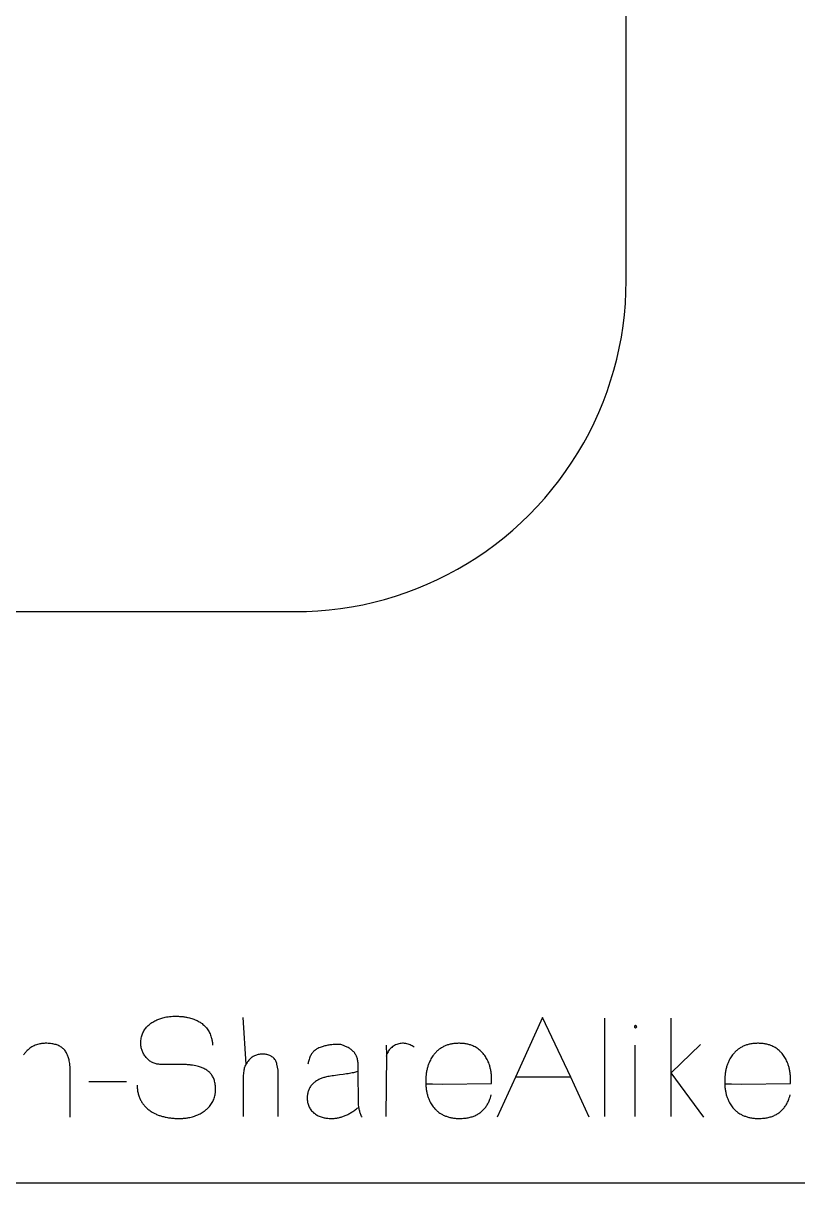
# Model space of a CAD drawing. Extents: x -180 to 180, y -173 to 173.
# Drawn here: x 111.65 to 135.07, y -173 to -137.94 of the extents above; entities that cross this region are included whole.
import ezdxf

# ---------------------------------------------------------------- set-up
doc = ezdxf.new("R2010")
doc.units = 0
doc.header["$MEASUREMENT"] = 0
doc.layers.get('0').update_dxf_attribs({"linetype": 'CONTINUOUS'})

msp = doc.modelspace()

# ---------------------------------------------------------------- linework, layer by layer
for p, q in [((129.877, -145.729), (129.877, -123.729)), ((129.871, -146.071), (129.877, -145.729)), ((129.854, -146.412), (129.871, -146.071)), ((129.825, -146.752), (129.854, -146.412)), ((129.784, -147.091), (129.825, -146.752)), ((129.732, -147.428), (129.784, -147.091)), ((129.668, -147.764), (129.732, -147.428)), ((129.593, -148.097), (129.668, -147.764)), ((129.506, -148.427), (129.593, -148.097)), ((129.408, -148.755), (129.506, -148.427)), ((129.3, -149.078), (129.408, -148.755)), ((129.18, -149.398), (129.3, -149.078)), ((128.908, -150.024), (129.049, -149.713)), ((129.049, -149.713), (129.18, -149.398)), ((128.756, -150.33), (128.908, -150.024)), ((128.594, -150.63), (128.756, -150.33)), ((128.421, -150.925), (128.594, -150.63)), ((128.239, -151.214), (128.421, -150.925)), ((128.047, -151.496), (128.239, -151.214)), ((127.634, -152.04), (127.845, -151.772)), ((127.845, -151.772), (128.047, -151.496)), ((127.414, -152.301), (127.634, -152.04)), ((127.185, -152.555), (127.414, -152.301)), ((126.703, -153.038), (126.948, -152.8)), ((126.948, -152.8), (127.185, -152.555)), ((126.449, -153.266), (126.703, -153.038)), ((125.919, -153.697), (126.188, -153.486)), ((126.188, -153.486), (126.449, -153.266)), ((125.362, -154.091), (125.644, -153.899)), ((125.644, -153.899), (125.919, -153.697)), ((124.778, -154.446), (125.073, -154.274)), ((125.073, -154.274), (125.362, -154.091)), ((124.172, -154.76), (124.478, -154.608)), ((124.478, -154.608), (124.778, -154.446)), ((123.546, -155.032), (123.861, -154.901)), ((123.861, -154.901), (124.172, -154.76)), ((122.575, -155.359), (122.902, -155.261)), ((122.902, -155.261), (123.226, -155.152)), ((123.226, -155.152), (123.546, -155.032)), ((120.559, -155.706), (120.9, -155.677)), ((120.9, -155.677), (121.239, -155.636)), ((121.239, -155.636), (121.576, -155.584)), ((121.576, -155.584), (121.912, -155.52)), ((121.912, -155.52), (122.245, -155.445)), ((122.245, -155.445), (122.575, -155.359)), ((-15.912, -155.729), (119.877, -155.729)), ((119.877, -155.729), (120.218, -155.724)), ((120.218, -155.724), (120.559, -155.706)), ((115.357, -168.321), (115.379, -168.295)), ((115.379, -168.295), (115.402, -168.27)), ((115.402, -168.27), (115.427, -168.245)), ((115.427, -168.245), (115.453, -168.221)), ((115.453, -168.221), (115.481, -168.199)), ((115.481, -168.199), (115.51, -168.176)), ((115.51, -168.176), (115.541, -168.155)), ((115.541, -168.155), (115.569, -168.138)), ((115.569, -168.138), (115.597, -168.121)), ((115.597, -168.121), (115.625, -168.105)), ((115.625, -168.105), (115.655, -168.09)), ((115.655, -168.09), (115.685, -168.076)), ((115.685, -168.076), (115.715, -168.063)), ((115.715, -168.063), (115.746, -168.05)), ((115.746, -168.05), (115.778, -168.038)), ((115.778, -168.038), (115.81, -168.028)), ((115.81, -168.028), (115.843, -168.018)), ((115.843, -168.018), (115.876, -168.009)), ((115.876, -168.009), (115.91, -168)), ((115.91, -168), (115.945, -167.993)), ((115.945, -167.993), (115.98, -167.986)), ((115.98, -167.986), (116.028, -167.979)), ((116.028, -167.979), (116.076, -167.973)), ((116.076, -167.973), (116.126, -167.968)), ((116.126, -167.968), (116.177, -167.965)), ((116.177, -167.965), (116.203, -167.964)), ((116.203, -167.964), (116.229, -167.964)), ((116.229, -167.964), (116.255, -167.964)), ((116.255, -167.964), (116.285, -167.964)), ((116.285, -167.964), (116.314, -167.964)), ((116.314, -167.964), (116.343, -167.965)), ((116.343, -167.965), (116.372, -167.967)), ((116.372, -167.967), (116.4, -167.969)), ((116.4, -167.969), (116.428, -167.971)), ((116.428, -167.971), (116.455, -167.973)), ((116.455, -167.973), (116.482, -167.976)), ((116.482, -167.976), (116.509, -167.98)), ((116.509, -167.98), (116.536, -167.983)), ((116.536, -167.983), (116.562, -167.988)), ((116.562, -167.988), (116.587, -167.992)), ((116.587, -167.992), (116.613, -167.997)), ((116.613, -167.997), (116.638, -168.002)), ((116.638, -168.002), (116.674, -168.011)), ((116.674, -168.011), (116.71, -168.021)), ((116.71, -168.021), (116.745, -168.031)), ((116.745, -168.031), (116.78, -168.043)), ((116.78, -168.043), (116.813, -168.055)), ((116.813, -168.055), (116.846, -168.068)), ((116.846, -168.068), (116.877, -168.082)), ((116.877, -168.082), (116.908, -168.097)), ((116.908, -168.097), (116.938, -168.113)), ((116.938, -168.113), (116.968, -168.13)), ((116.968, -168.13), (116.996, -168.147)), ((116.996, -168.147), (117.024, -168.166)), ((117.024, -168.166), (117.055, -168.188)), ((117.055, -168.188), (117.084, -168.211)), ((117.084, -168.211), (117.112, -168.235)), ((117.112, -168.235), (117.138, -168.26)), ((117.138, -168.26), (117.163, -168.286)), ((117.163, -168.286), (117.187, -168.313)), ((118.39, -169.414), (118.301, -168)), ((127.348, -168), (126.534, -169.81)), ((128.204, -169.81), (127.348, -168)), ((129.219, -168.018), (129.221, -171)), ((130.155, -168.246), (130.131, -168.265)), ((130.131, -168.265), (130.131, -168.295)), ((130.131, -168.295), (130.155, -168.314)), ((130.184, -168.253), (130.155, -168.246)), ((130.198, -168.28), (130.184, -168.253)), ((130.184, -168.307), (130.198, -168.28)), ((131.237, -169.678), (131.241, -168.018)), ((115.214, -168.657), (115.219, -168.623)), ((115.219, -168.623), (115.226, -168.589)), ((115.226, -168.589), (115.235, -168.556)), ((115.235, -168.556), (115.245, -168.524)), ((115.245, -168.524), (115.257, -168.493)), ((115.257, -168.493), (115.27, -168.462)), ((115.27, -168.462), (115.284, -168.432)), ((115.284, -168.432), (115.3, -168.403)), ((115.3, -168.403), (115.318, -168.375)), ((115.318, -168.375), (115.337, -168.347)), ((115.337, -168.347), (115.357, -168.321)), ((117.187, -168.313), (117.209, -168.341)), ((117.209, -168.341), (117.23, -168.371)), ((117.23, -168.371), (117.249, -168.401)), ((117.249, -168.401), (117.268, -168.432)), ((117.268, -168.432), (117.284, -168.464)), ((117.284, -168.464), (117.3, -168.497)), ((117.3, -168.497), (117.314, -168.532)), ((117.314, -168.532), (117.326, -168.567)), ((117.326, -168.567), (117.337, -168.603)), ((117.337, -168.603), (117.344, -168.628)), ((117.344, -168.628), (117.35, -168.653)), ((117.35, -168.653), (117.356, -168.679)), ((130.155, -168.314), (130.184, -168.307)), ((111.771, -169.002), (111.744, -169.029)), ((111.798, -168.976), (111.771, -169.002)), ((111.826, -168.952), (111.798, -168.976)), ((111.855, -168.93), (111.826, -168.952)), ((111.885, -168.909), (111.855, -168.93)), ((111.916, -168.89), (111.885, -168.909)), ((111.948, -168.872), (111.916, -168.89)), ((111.98, -168.856), (111.948, -168.872)), ((112.014, -168.841), (111.98, -168.856)), ((112.048, -168.828), (112.014, -168.841)), ((112.083, -168.817), (112.048, -168.828)), ((112.12, -168.807), (112.083, -168.817)), ((112.157, -168.799), (112.12, -168.807)), ((112.182, -168.794), (112.157, -168.799)), ((112.207, -168.791), (112.182, -168.794)), ((112.233, -168.787), (112.207, -168.791)), ((112.26, -168.785), (112.233, -168.787)), ((112.286, -168.783), (112.26, -168.785)), ((112.313, -168.782), (112.286, -168.783)), ((112.341, -168.782), (112.313, -168.782)), ((112.367, -168.782), (112.341, -168.782)), ((112.405, -168.783), (112.367, -168.782)), ((112.442, -168.786), (112.405, -168.783)), ((112.478, -168.789), (112.442, -168.786)), ((112.513, -168.794), (112.478, -168.789)), ((112.547, -168.799), (112.513, -168.794)), ((112.58, -168.806), (112.547, -168.799)), ((112.611, -168.813), (112.58, -168.806)), ((112.642, -168.822), (112.611, -168.813)), ((112.671, -168.832), (112.642, -168.822)), ((112.7, -168.843), (112.671, -168.832)), ((112.727, -168.855), (112.7, -168.843)), ((112.753, -168.868), (112.727, -168.855)), ((112.782, -168.885), (112.753, -168.868)), ((112.805, -168.9), (112.782, -168.885)), ((112.828, -168.917), (112.805, -168.9)), ((112.849, -168.934), (112.828, -168.917)), ((112.87, -168.953), (112.849, -168.934)), ((112.889, -168.973), (112.87, -168.953)), ((112.907, -168.994), (112.889, -168.973)), ((112.924, -169.016), (112.907, -168.994)), ((115.206, -168.765), (115.207, -168.728)), ((115.206, -168.8), (115.206, -168.765)), ((115.207, -168.83), (115.206, -168.8)), ((115.207, -168.728), (115.21, -168.692)), ((115.21, -168.859), (115.207, -168.83)), ((115.21, -168.692), (115.214, -168.657)), ((115.215, -168.888), (115.21, -168.859)), ((115.22, -168.917), (115.215, -168.888)), ((115.227, -168.945), (115.22, -168.917)), ((115.235, -168.973), (115.227, -168.945)), ((115.244, -169), (115.235, -168.973)), ((115.255, -169.028), (115.244, -169)), ((117.356, -168.679), (117.36, -168.705)), ((117.36, -168.705), (117.365, -168.731)), ((117.365, -168.731), (117.368, -168.758)), ((117.368, -168.758), (117.371, -168.786)), ((117.371, -168.786), (117.374, -168.814)), ((117.374, -168.814), (117.375, -168.842)), ((120.462, -168.998), (120.44, -169.016)), ((120.487, -168.98), (120.462, -168.998)), ((120.508, -168.966), (120.487, -168.98)), ((120.531, -168.952), (120.508, -168.966)), ((120.56, -168.937), (120.531, -168.952)), ((120.591, -168.922), (120.56, -168.937)), ((120.624, -168.908), (120.591, -168.922)), ((120.658, -168.895), (120.624, -168.908)), ((120.686, -168.886), (120.658, -168.895)), ((120.713, -168.877), (120.686, -168.886)), ((120.741, -168.869), (120.713, -168.877)), ((120.77, -168.862), (120.741, -168.869)), ((120.799, -168.855), (120.77, -168.862)), ((120.828, -168.848), (120.799, -168.855)), ((120.858, -168.843), (120.828, -168.848)), ((120.889, -168.837), (120.858, -168.843)), ((120.92, -168.833), (120.889, -168.837)), ((120.951, -168.829), (120.92, -168.833)), ((120.983, -168.826), (120.951, -168.829)), ((121.015, -168.823), (120.983, -168.826)), ((121.048, -168.821), (121.015, -168.823)), ((121.081, -168.819), (121.048, -168.821)), ((121.114, -168.818), (121.081, -168.819)), ((121.148, -168.818), (121.114, -168.818)), ((121.197, -168.819), (121.148, -168.818)), ((121.227, -168.82), (121.197, -168.819)), ((121.256, -168.823), (121.227, -168.82)), ((121.282, -168.827), (121.256, -168.823)), ((121.306, -168.837), (121.282, -168.827)), ((121.331, -168.848), (121.306, -168.837)), ((121.392, -168.875), (121.331, -168.848)), ((121.421, -168.886), (121.392, -168.875)), ((121.448, -168.899), (121.421, -168.886)), ((121.474, -168.912), (121.448, -168.899)), ((121.499, -168.926), (121.474, -168.912)), ((121.523, -168.94), (121.499, -168.926)), ((121.546, -168.955), (121.523, -168.94)), ((121.568, -168.972), (121.546, -168.955)), ((121.588, -168.988), (121.568, -168.972)), ((121.608, -169.006), (121.588, -168.988)), ((122.619, -168.839), (122.634, -169.134)), ((122.717, -168.981), (122.696, -169.009)), ((122.74, -168.954), (122.717, -168.981)), ((122.764, -168.929), (122.74, -168.954)), ((122.79, -168.905), (122.764, -168.929)), ((122.818, -168.883), (122.79, -168.905)), ((122.846, -168.864), (122.818, -168.883)), ((122.876, -168.846), (122.846, -168.864)), ((122.908, -168.83), (122.876, -168.846)), ((122.94, -168.816), (122.908, -168.83)), ((122.973, -168.804), (122.94, -168.816)), ((123.007, -168.795), (122.973, -168.804)), ((123.041, -168.788), (123.007, -168.795)), ((123.076, -168.783), (123.041, -168.788)), ((123.111, -168.781), (123.076, -168.783)), ((123.146, -168.781), (123.111, -168.781)), ((123.181, -168.783), (123.146, -168.781)), ((123.215, -168.787), (123.181, -168.783)), ((123.25, -168.794), (123.215, -168.787)), ((123.284, -168.803), (123.25, -168.794)), ((123.317, -168.815), (123.284, -168.803)), ((123.349, -168.828), (123.317, -168.815)), ((123.38, -168.844), (123.349, -168.828)), ((123.411, -168.861), (123.38, -168.844)), ((123.44, -168.881), (123.411, -168.861)), ((123.467, -168.903), (123.44, -168.881)), ((124.186, -168.996), (124.167, -169.013)), ((124.206, -168.98), (124.186, -168.996)), ((124.226, -168.964), (124.206, -168.98)), ((124.247, -168.949), (124.226, -168.964)), ((124.268, -168.934), (124.247, -168.949)), ((124.29, -168.92), (124.268, -168.934)), ((124.312, -168.907), (124.29, -168.92)), ((124.334, -168.895), (124.312, -168.907)), ((124.357, -168.883), (124.334, -168.895)), ((124.381, -168.872), (124.357, -168.883)), ((124.405, -168.861), (124.381, -168.872)), ((124.429, -168.851), (124.405, -168.861)), ((124.453, -168.842), (124.429, -168.851)), ((124.478, -168.833), (124.453, -168.842)), ((124.504, -168.825), (124.478, -168.833)), ((124.53, -168.818), (124.504, -168.825)), ((124.556, -168.812), (124.53, -168.818)), ((124.583, -168.806), (124.556, -168.812)), ((124.61, -168.8), (124.583, -168.806)), ((124.638, -168.796), (124.61, -168.8)), ((124.666, -168.792), (124.638, -168.796)), ((124.694, -168.788), (124.666, -168.792)), ((124.723, -168.786), (124.694, -168.788)), ((124.753, -168.784), (124.723, -168.786)), ((124.782, -168.783), (124.753, -168.784)), ((124.813, -168.782), (124.782, -168.783)), ((124.843, -168.782), (124.813, -168.782)), ((124.872, -168.783), (124.843, -168.782)), ((124.901, -168.784), (124.872, -168.783)), ((124.93, -168.786), (124.901, -168.784)), ((124.958, -168.788), (124.93, -168.786)), ((124.986, -168.792), (124.958, -168.788)), ((125.013, -168.795), (124.986, -168.792)), ((125.04, -168.8), (125.013, -168.795)), ((125.067, -168.805), (125.04, -168.8)), ((125.093, -168.811), (125.067, -168.805)), ((125.119, -168.817), (125.093, -168.811)), ((125.144, -168.824), (125.119, -168.817)), ((125.169, -168.832), (125.144, -168.824)), ((125.193, -168.841), (125.169, -168.832)), ((125.217, -168.85), (125.193, -168.841)), ((125.241, -168.859), (125.217, -168.85)), ((125.276, -168.875), (125.241, -168.859)), ((125.309, -168.892), (125.276, -168.875)), ((125.342, -168.911), (125.309, -168.892)), ((125.374, -168.931), (125.342, -168.911)), ((125.405, -168.953), (125.374, -168.931)), ((125.435, -168.975), (125.405, -168.953)), ((125.464, -169), (125.435, -168.975)), ((125.483, -169.017), (125.464, -169)), ((130.152, -171), (130.152, -168.839)), ((131.237, -169.678), (132.128, -168.818)), ((133.222, -168.996), (133.203, -169.013)), ((133.242, -168.98), (133.222, -168.996)), ((133.263, -168.964), (133.242, -168.98)), ((133.283, -168.949), (133.263, -168.964)), ((133.305, -168.934), (133.283, -168.949)), ((133.326, -168.92), (133.305, -168.934)), ((133.348, -168.907), (133.326, -168.92)), ((133.371, -168.895), (133.348, -168.907)), ((133.394, -168.883), (133.371, -168.895)), ((133.417, -168.872), (133.394, -168.883)), ((133.441, -168.861), (133.417, -168.872)), ((133.465, -168.851), (133.441, -168.861)), ((133.49, -168.842), (133.465, -168.851)), ((133.515, -168.833), (133.49, -168.842)), ((133.54, -168.825), (133.515, -168.833)), ((133.566, -168.818), (133.54, -168.825)), ((133.593, -168.812), (133.566, -168.818)), ((133.619, -168.806), (133.593, -168.812)), ((133.647, -168.8), (133.619, -168.806)), ((133.674, -168.796), (133.647, -168.8)), ((133.702, -168.792), (133.674, -168.796)), ((133.731, -168.788), (133.702, -168.792)), ((133.76, -168.786), (133.731, -168.788)), ((133.789, -168.784), (133.76, -168.786)), ((133.819, -168.783), (133.789, -168.784)), ((133.849, -168.782), (133.819, -168.783)), ((133.879, -168.782), (133.849, -168.782)), ((133.909, -168.783), (133.879, -168.782)), ((133.938, -168.784), (133.909, -168.783)), ((133.966, -168.786), (133.938, -168.784)), ((133.995, -168.788), (133.966, -168.786)), ((134.022, -168.792), (133.995, -168.788)), ((134.05, -168.795), (134.022, -168.792)), ((134.077, -168.8), (134.05, -168.795)), ((134.103, -168.805), (134.077, -168.8)), ((134.129, -168.811), (134.103, -168.805)), ((134.155, -168.817), (134.129, -168.811)), ((134.18, -168.824), (134.155, -168.817)), ((134.205, -168.832), (134.18, -168.824)), ((134.23, -168.841), (134.205, -168.832)), ((134.254, -168.85), (134.23, -168.841)), ((134.277, -168.859), (134.254, -168.85)), ((134.312, -168.875), (134.277, -168.859)), ((134.346, -168.892), (134.312, -168.875)), ((134.379, -168.911), (134.346, -168.892)), ((134.41, -168.931), (134.379, -168.911)), ((134.441, -168.953), (134.41, -168.931)), ((134.471, -168.975), (134.441, -168.953)), ((134.5, -169), (134.471, -168.975)), ((134.519, -169.017), (134.5, -169)), ((111.678, -169.109), (111.663, -169.131)), ((111.694, -169.088), (111.678, -169.109)), ((111.711, -169.068), (111.694, -169.088)), ((111.727, -169.048), (111.711, -169.068)), ((111.744, -169.029), (111.727, -169.048)), ((112.941, -169.04), (112.924, -169.016)), ((112.957, -169.067), (112.941, -169.04)), ((112.973, -169.096), (112.957, -169.067)), ((112.984, -169.12), (112.973, -169.096)), ((112.994, -169.144), (112.984, -169.12)), ((113.004, -169.169), (112.994, -169.144)), ((113.013, -169.195), (113.004, -169.169)), ((113.021, -169.223), (113.013, -169.195)), ((113.029, -169.251), (113.021, -169.223)), ((113.036, -169.28), (113.029, -169.251)), ((113.042, -169.311), (113.036, -169.28)), ((113.05, -169.353), (113.042, -169.311)), ((113.057, -169.397), (113.05, -169.353)), ((115.267, -169.054), (115.255, -169.028)), ((115.28, -169.081), (115.267, -169.054)), ((115.294, -169.107), (115.28, -169.081)), ((115.31, -169.132), (115.294, -169.107)), ((115.327, -169.157), (115.31, -169.132)), ((115.346, -169.182), (115.327, -169.157)), ((115.365, -169.207), (115.346, -169.182)), ((115.387, -169.232), (115.365, -169.207)), ((115.409, -169.255), (115.387, -169.232)), ((115.433, -169.277), (115.409, -169.255)), ((115.456, -169.298), (115.433, -169.277)), ((115.48, -169.317), (115.456, -169.298)), ((115.505, -169.334), (115.48, -169.317)), ((115.531, -169.35), (115.505, -169.334)), ((115.556, -169.364), (115.531, -169.35)), ((118.433, -169.342), (118.418, -169.365)), ((118.447, -169.321), (118.433, -169.342)), ((118.467, -169.295), (118.447, -169.321)), ((118.488, -169.271), (118.467, -169.295)), ((118.506, -169.252), (118.488, -169.271)), ((118.527, -169.234), (118.506, -169.252)), ((118.549, -169.216), (118.527, -169.234)), ((118.573, -169.199), (118.549, -169.216)), ((118.597, -169.184), (118.573, -169.199)), ((118.621, -169.17), (118.597, -169.184)), ((118.646, -169.158), (118.621, -169.17)), ((118.672, -169.147), (118.646, -169.158)), ((118.699, -169.137), (118.672, -169.147)), ((118.726, -169.129), (118.699, -169.137)), ((118.754, -169.122), (118.726, -169.129)), ((118.782, -169.116), (118.754, -169.122)), ((118.809, -169.112), (118.782, -169.116)), ((118.836, -169.109), (118.809, -169.112)), ((118.862, -169.108), (118.836, -169.109)), ((118.888, -169.107), (118.862, -169.108)), ((118.914, -169.108), (118.888, -169.107)), ((118.94, -169.11), (118.914, -169.108)), ((118.967, -169.112), (118.94, -169.11)), ((118.993, -169.116), (118.967, -169.112)), ((119.019, -169.121), (118.993, -169.116)), ((119.045, -169.127), (119.019, -169.121)), ((119.077, -169.136), (119.045, -169.127)), ((119.101, -169.146), (119.077, -169.136)), ((119.124, -169.157), (119.101, -169.146)), ((119.148, -169.17), (119.124, -169.157)), ((119.171, -169.186), (119.148, -169.17)), ((119.193, -169.204), (119.171, -169.186)), ((119.216, -169.224), (119.193, -169.204)), ((119.237, -169.246), (119.216, -169.224)), ((119.257, -169.268), (119.237, -169.246)), ((119.274, -169.293), (119.257, -169.268)), ((119.287, -169.315), (119.274, -169.293)), ((119.298, -169.338), (119.287, -169.315)), ((119.308, -169.363), (119.298, -169.338)), ((120.275, -169.331), (120.268, -169.358)), ((120.282, -169.306), (120.275, -169.331)), ((120.293, -169.269), (120.282, -169.306)), ((120.304, -169.235), (120.293, -169.269)), ((120.316, -169.203), (120.304, -169.235)), ((120.328, -169.173), (120.316, -169.203)), ((120.341, -169.146), (120.328, -169.173)), ((120.355, -169.12), (120.341, -169.146)), ((120.369, -169.097), (120.355, -169.12)), ((120.384, -169.076), (120.369, -169.097)), ((120.401, -169.055), (120.384, -169.076)), ((120.419, -169.035), (120.401, -169.055)), ((120.44, -169.016), (120.419, -169.035)), ((121.626, -169.025), (121.608, -169.006)), ((121.644, -169.044), (121.626, -169.025)), ((121.66, -169.064), (121.644, -169.044)), ((121.675, -169.085), (121.66, -169.064)), ((121.69, -169.106), (121.675, -169.085)), ((121.703, -169.128), (121.69, -169.106)), ((121.715, -169.152), (121.703, -169.128)), ((121.726, -169.175), (121.715, -169.152)), ((121.736, -169.2), (121.726, -169.175)), ((121.744, -169.225), (121.736, -169.2)), ((121.752, -169.252), (121.744, -169.225)), ((121.759, -169.279), (121.752, -169.252)), ((121.765, -169.313), (121.759, -169.279)), ((121.769, -169.342), (121.765, -169.313)), ((121.772, -169.377), (121.769, -169.342)), ((122.634, -169.134), (122.615, -171)), ((122.634, -169.134), (122.623, -169.167)), ((122.646, -169.101), (122.634, -169.134)), ((122.661, -169.069), (122.646, -169.101)), ((122.678, -169.038), (122.661, -169.069)), ((122.696, -169.009), (122.678, -169.038)), ((123.931, -169.345), (123.921, -169.368)), ((123.942, -169.322), (123.931, -169.345)), ((123.959, -169.287), (123.942, -169.322)), ((123.977, -169.254), (123.959, -169.287)), ((123.996, -169.222), (123.977, -169.254)), ((124.016, -169.19), (123.996, -169.222)), ((124.037, -169.159), (124.016, -169.19)), ((124.059, -169.129), (124.037, -169.159)), ((124.076, -169.109), (124.059, -169.129)), ((124.093, -169.089), (124.076, -169.109)), ((124.111, -169.069), (124.093, -169.089)), ((124.129, -169.05), (124.111, -169.069)), ((124.148, -169.031), (124.129, -169.05)), ((124.167, -169.013), (124.148, -169.031)), ((125.501, -169.035), (125.483, -169.017)), ((125.519, -169.053), (125.501, -169.035)), ((125.537, -169.072), (125.519, -169.053)), ((125.554, -169.092), (125.537, -169.072)), ((125.578, -169.122), (125.554, -169.092)), ((125.6, -169.151), (125.578, -169.122)), ((125.62, -169.181), (125.6, -169.151)), ((125.64, -169.211), (125.62, -169.181)), ((125.658, -169.243), (125.64, -169.211)), ((125.676, -169.275), (125.658, -169.243)), ((125.692, -169.308), (125.676, -169.275)), ((125.707, -169.342), (125.692, -169.308)), ((125.721, -169.377), (125.707, -169.342)), ((132.967, -169.345), (132.957, -169.368)), ((132.978, -169.322), (132.967, -169.345)), ((132.995, -169.287), (132.978, -169.322)), ((133.013, -169.254), (132.995, -169.287)), ((133.032, -169.222), (133.013, -169.254)), ((133.052, -169.19), (133.032, -169.222)), ((133.073, -169.159), (133.052, -169.19)), ((133.096, -169.129), (133.073, -169.159)), ((133.112, -169.109), (133.096, -169.129)), ((133.129, -169.089), (133.112, -169.109)), ((133.147, -169.069), (133.129, -169.089)), ((133.165, -169.05), (133.147, -169.069)), ((133.184, -169.031), (133.165, -169.05)), ((133.203, -169.013), (133.184, -169.031)), ((134.537, -169.035), (134.519, -169.017)), ((134.555, -169.053), (134.537, -169.035)), ((134.573, -169.072), (134.555, -169.053)), ((134.59, -169.092), (134.573, -169.072)), ((134.614, -169.122), (134.59, -169.092)), ((134.636, -169.151), (134.614, -169.122)), ((134.657, -169.181), (134.636, -169.151)), ((134.676, -169.211), (134.657, -169.181)), ((134.695, -169.243), (134.676, -169.211)), ((134.712, -169.275), (134.695, -169.243)), ((134.728, -169.308), (134.712, -169.275)), ((134.744, -169.342), (134.728, -169.308)), ((134.758, -169.377), (134.744, -169.342)), ((113.062, -169.443), (113.057, -169.397)), ((113.067, -169.491), (113.062, -169.443)), ((113.07, -169.541), (113.067, -169.491)), ((113.071, -169.567), (113.07, -169.541)), ((113.072, -169.593), (113.071, -169.567)), ((113.073, -169.619), (113.072, -169.593)), ((113.073, -169.646), (113.073, -169.619)), ((113.073, -171.018), (113.073, -169.646)), ((115.583, -169.376), (115.556, -169.364)), ((115.61, -169.387), (115.583, -169.376)), ((115.637, -169.396), (115.61, -169.387)), ((115.666, -169.404), (115.637, -169.396)), ((115.694, -169.41), (115.666, -169.404)), ((115.724, -169.414), (115.694, -169.41)), ((115.753, -169.417), (115.724, -169.414)), ((115.784, -169.418), (115.753, -169.417)), ((116.417, -169.419), (115.784, -169.418)), ((116.477, -169.42), (116.417, -169.419)), ((116.506, -169.421), (116.477, -169.42)), ((116.535, -169.423), (116.506, -169.421)), ((116.563, -169.424), (116.535, -169.423)), ((116.591, -169.426), (116.563, -169.424)), ((116.618, -169.428), (116.591, -169.426)), ((116.645, -169.43), (116.618, -169.428)), ((116.671, -169.433), (116.645, -169.43)), ((116.697, -169.436), (116.671, -169.433)), ((116.722, -169.439), (116.697, -169.436)), ((116.771, -169.446), (116.722, -169.439)), ((116.819, -169.453), (116.771, -169.446)), ((116.864, -169.462), (116.819, -169.453)), ((116.907, -169.472), (116.864, -169.462)), ((116.949, -169.483), (116.907, -169.472)), ((116.979, -169.491), (116.949, -169.483)), ((117.007, -169.501), (116.979, -169.491)), ((117.035, -169.51), (117.007, -169.501)), ((117.062, -169.521), (117.035, -169.51)), ((117.087, -169.531), (117.062, -169.521)), ((117.111, -169.543), (117.087, -169.531)), ((117.144, -169.56), (117.111, -169.543)), ((117.175, -169.578), (117.144, -169.56)), ((117.199, -169.594), (117.175, -169.578)), ((117.223, -169.611), (117.199, -169.594)), ((117.245, -169.628), (117.223, -169.611)), ((117.266, -169.646), (117.245, -169.628)), ((117.287, -169.666), (117.266, -169.646)), ((117.306, -169.686), (117.287, -169.666)), ((117.324, -169.706), (117.306, -169.686)), ((117.341, -169.728), (117.324, -169.706)), ((118.311, -169.77), (118.326, -169.605)), ((118.326, -169.605), (118.329, -169.58)), ((118.329, -169.58), (118.335, -169.55)), ((118.335, -169.55), (118.343, -169.522)), ((118.343, -169.522), (118.352, -169.495)), ((118.352, -169.495), (118.363, -169.469)), ((118.363, -169.469), (118.376, -169.441)), ((118.376, -169.441), (118.39, -169.414)), ((118.404, -169.389), (118.39, -169.414)), ((118.418, -169.365), (118.404, -169.389)), ((119.315, -169.388), (119.308, -169.363)), ((119.322, -169.415), (119.315, -169.388)), ((119.355, -169.591), (119.322, -169.415)), ((119.355, -171), (119.355, -169.591)), ((120.262, -169.385), (120.256, -169.414)), ((120.268, -169.358), (120.262, -169.385)), ((121.47, -169.702), (121.423, -169.709)), ((121.515, -169.694), (121.47, -169.702)), ((121.557, -169.686), (121.515, -169.694)), ((121.596, -169.678), (121.557, -169.686)), ((121.633, -169.67), (121.596, -169.678)), ((121.667, -169.663), (121.633, -169.67)), ((121.699, -169.655), (121.667, -169.663)), ((121.728, -169.647), (121.699, -169.655)), ((121.755, -169.639), (121.728, -169.647)), ((121.779, -169.625), (121.755, -169.639)), ((121.774, -169.417), (121.772, -169.377)), ((121.776, -169.462), (121.774, -169.417)), ((121.778, -169.511), (121.776, -169.462)), ((121.779, -169.566), (121.778, -169.511)), ((121.779, -169.625), (121.779, -169.566)), ((121.782, -170.592), (121.779, -169.625)), ((123.836, -169.682), (123.832, -169.71)), ((123.841, -169.654), (123.836, -169.682)), ((123.846, -169.626), (123.841, -169.654)), ((123.851, -169.598), (123.846, -169.626)), ((123.857, -169.571), (123.851, -169.598)), ((123.863, -169.545), (123.857, -169.571)), ((123.87, -169.518), (123.863, -169.545)), ((123.877, -169.492), (123.87, -169.518)), ((123.885, -169.467), (123.877, -169.492)), ((123.893, -169.442), (123.885, -169.467)), ((123.902, -169.417), (123.893, -169.442)), ((123.911, -169.393), (123.902, -169.417)), ((123.921, -169.368), (123.911, -169.393)), ((125.735, -169.412), (125.721, -169.377)), ((125.743, -169.436), (125.735, -169.412)), ((125.751, -169.461), (125.743, -169.436)), ((125.758, -169.486), (125.751, -169.461)), ((125.765, -169.511), (125.758, -169.486)), ((125.771, -169.537), (125.765, -169.511)), ((125.777, -169.563), (125.771, -169.537)), ((125.782, -169.589), (125.777, -169.563)), ((125.787, -169.616), (125.782, -169.589)), ((125.792, -169.643), (125.787, -169.616)), ((125.796, -169.67), (125.792, -169.643)), ((125.799, -169.698), (125.796, -169.67)), ((125.802, -169.726), (125.799, -169.698)), ((131.241, -171), (131.237, -169.678)), ((132.228, -171.018), (131.237, -169.678)), ((132.873, -169.682), (132.869, -169.71)), ((132.877, -169.654), (132.873, -169.682)), ((132.882, -169.626), (132.877, -169.654)), ((132.887, -169.598), (132.882, -169.626)), ((132.893, -169.571), (132.887, -169.598)), ((132.899, -169.545), (132.893, -169.571)), ((132.906, -169.518), (132.899, -169.545)), ((132.913, -169.492), (132.906, -169.518)), ((132.921, -169.467), (132.913, -169.492)), ((132.929, -169.442), (132.921, -169.467)), ((132.938, -169.417), (132.929, -169.442)), ((132.947, -169.393), (132.938, -169.417)), ((132.957, -169.368), (132.947, -169.393)), ((134.771, -169.412), (134.758, -169.377)), ((134.779, -169.436), (134.771, -169.412)), ((134.787, -169.461), (134.779, -169.436)), ((134.794, -169.486), (134.787, -169.461)), ((134.801, -169.511), (134.794, -169.486)), ((134.807, -169.537), (134.801, -169.511)), ((134.813, -169.563), (134.807, -169.537)), ((134.819, -169.589), (134.813, -169.563)), ((134.824, -169.616), (134.819, -169.589)), ((134.828, -169.643), (134.824, -169.616)), ((134.832, -169.67), (134.828, -169.643)), ((134.835, -169.698), (134.832, -169.67)), ((134.839, -169.726), (134.835, -169.698)), ((114.772, -169.945), (113.637, -169.945)), ((115.092, -170.043), (115.093, -170.075)), ((117.357, -169.75), (117.341, -169.728)), ((117.371, -169.774), (117.357, -169.75)), ((117.385, -169.798), (117.371, -169.774)), ((117.398, -169.823), (117.385, -169.798)), ((117.409, -169.848), (117.398, -169.823)), ((117.42, -169.875), (117.409, -169.848)), ((117.429, -169.902), (117.42, -169.875)), ((117.437, -169.93), (117.429, -169.902)), ((117.446, -169.965), (117.437, -169.93)), ((117.453, -170.001), (117.446, -169.965)), ((117.458, -170.038), (117.453, -170.001)), ((117.461, -170.064), (117.458, -170.038)), ((118.31, -171), (118.311, -169.77)), ((120.366, -170.05), (120.349, -170.071)), ((120.384, -170.029), (120.366, -170.05)), ((120.402, -170.009), (120.384, -170.029)), ((120.423, -169.99), (120.402, -170.009)), ((120.444, -169.972), (120.423, -169.99)), ((120.466, -169.954), (120.444, -169.972)), ((120.489, -169.937), (120.466, -169.954)), ((120.512, -169.921), (120.489, -169.937)), ((120.535, -169.907), (120.512, -169.921)), ((120.558, -169.893), (120.535, -169.907)), ((120.582, -169.88), (120.558, -169.893)), ((120.606, -169.868), (120.582, -169.88)), ((120.631, -169.857), (120.606, -169.868)), ((120.656, -169.846), (120.631, -169.857)), ((120.682, -169.836), (120.656, -169.846)), ((120.708, -169.827), (120.682, -169.836)), ((120.735, -169.818), (120.708, -169.827)), ((120.762, -169.811), (120.735, -169.818)), ((120.791, -169.804), (120.762, -169.811)), ((120.823, -169.797), (120.791, -169.804)), ((120.858, -169.79), (120.823, -169.797)), ((120.897, -169.783), (120.858, -169.79)), ((120.94, -169.776), (120.897, -169.783)), ((120.985, -169.769), (120.94, -169.776)), ((121.035, -169.762), (120.985, -169.769)), ((121.209, -169.74), (121.035, -169.762)), ((121.321, -169.725), (121.209, -169.74)), ((121.423, -169.709), (121.321, -169.725)), ((123.82, -169.874), (123.819, -169.905)), ((123.819, -169.905), (123.819, -169.937)), ((123.819, -169.937), (123.819, -169.968)), ((123.819, -169.968), (123.825, -170)), ((123.821, -169.844), (123.82, -169.874)), ((123.823, -169.813), (123.821, -169.844)), ((123.825, -170), (123.821, -170.03)), ((123.821, -170.03), (123.823, -170.06)), ((123.825, -169.783), (123.823, -169.813)), ((123.829, -169.739), (123.825, -169.783)), ((123.825, -170), (123.851, -170.005)), ((123.832, -169.71), (123.829, -169.739)), ((123.851, -170.005), (123.876, -170.007)), ((123.876, -170.007), (123.953, -170.01)), ((123.953, -170.01), (124.023, -170.011)), ((124.023, -170.011), (124.326, -170.013)), ((124.326, -170.013), (125.809, -170)), ((125.805, -169.755), (125.802, -169.726)), ((125.807, -169.784), (125.805, -169.755)), ((125.809, -169.813), (125.807, -169.784)), ((125.81, -169.842), (125.809, -169.813)), ((125.809, -170), (125.81, -169.943)), ((125.81, -169.872), (125.81, -169.842)), ((125.811, -169.903), (125.81, -169.872)), ((125.81, -169.943), (125.811, -169.903)), ((126.534, -169.81), (125.982, -171.018)), ((128.204, -169.81), (126.534, -169.81)), ((128.761, -171.018), (128.204, -169.81)), ((132.856, -169.874), (132.855, -169.905)), ((132.855, -169.905), (132.855, -169.937)), ((132.855, -169.937), (132.855, -169.968)), ((132.855, -169.968), (132.861, -170)), ((132.857, -169.844), (132.856, -169.874)), ((132.859, -169.813), (132.857, -169.844)), ((132.861, -170), (132.857, -170.03)), ((132.857, -170.03), (132.859, -170.06)), ((132.861, -169.783), (132.859, -169.813)), ((132.865, -169.739), (132.861, -169.783)), ((132.861, -170), (132.887, -170.005)), ((132.869, -169.71), (132.865, -169.739)), ((132.887, -170.005), (132.913, -170.007)), ((132.913, -170.007), (132.989, -170.01)), ((132.989, -170.01), (133.06, -170.011)), ((133.06, -170.011), (133.362, -170.013)), ((133.362, -170.013), (134.845, -170)), ((134.841, -169.755), (134.839, -169.726)), ((134.843, -169.784), (134.841, -169.755)), ((134.845, -169.813), (134.843, -169.784)), ((134.846, -169.842), (134.845, -169.813)), ((134.845, -170), (134.846, -169.943)), ((134.847, -169.872), (134.846, -169.842)), ((134.846, -169.943), (134.847, -169.903)), ((134.847, -169.903), (134.847, -169.872)), ((115.093, -170.075), (115.095, -170.107)), ((115.095, -170.107), (115.098, -170.138)), ((115.098, -170.138), (115.101, -170.169)), ((115.101, -170.169), (115.105, -170.199)), ((115.105, -170.199), (115.11, -170.228)), ((115.11, -170.228), (115.116, -170.258)), ((115.116, -170.258), (115.122, -170.286)), ((115.122, -170.286), (115.129, -170.314)), ((115.129, -170.314), (115.137, -170.342)), ((115.137, -170.342), (115.145, -170.369)), ((115.145, -170.369), (115.154, -170.396)), ((115.154, -170.396), (115.164, -170.422)), ((117.431, -170.409), (117.441, -170.374)), ((117.441, -170.374), (117.449, -170.337)), ((117.449, -170.337), (117.455, -170.3)), ((117.455, -170.3), (117.459, -170.275)), ((117.459, -170.275), (117.461, -170.249)), ((117.463, -170.089), (117.461, -170.064)), ((117.461, -170.249), (117.463, -170.223)), ((117.465, -170.116), (117.463, -170.089)), ((117.463, -170.223), (117.465, -170.197)), ((117.465, -170.143), (117.465, -170.116)), ((117.465, -170.17), (117.465, -170.143)), ((117.465, -170.197), (117.465, -170.17)), ((120.238, -170.403), (120.237, -170.434)), ((120.239, -170.374), (120.238, -170.403)), ((120.242, -170.345), (120.239, -170.374)), ((120.246, -170.317), (120.242, -170.345)), ((120.251, -170.289), (120.246, -170.317)), ((120.258, -170.263), (120.251, -170.289)), ((120.265, -170.236), (120.258, -170.263)), ((120.274, -170.211), (120.265, -170.236)), ((120.283, -170.186), (120.274, -170.211)), ((120.294, -170.161), (120.283, -170.186)), ((120.306, -170.138), (120.294, -170.161)), ((120.319, -170.115), (120.306, -170.138)), ((120.334, -170.092), (120.319, -170.115)), ((120.349, -170.071), (120.334, -170.092)), ((123.823, -170.06), (123.825, -170.09)), ((123.825, -170.09), (123.828, -170.12)), ((123.828, -170.12), (123.831, -170.149)), ((123.831, -170.149), (123.835, -170.177)), ((123.835, -170.177), (123.839, -170.206)), ((123.839, -170.206), (123.844, -170.233)), ((123.844, -170.233), (123.849, -170.261)), ((123.849, -170.261), (123.855, -170.288)), ((123.855, -170.288), (123.861, -170.314)), ((123.861, -170.314), (123.868, -170.341)), ((123.868, -170.341), (123.876, -170.366)), ((123.876, -170.366), (123.883, -170.392)), ((123.883, -170.392), (123.892, -170.417)), ((125.773, -170.43), (125.786, -170.388)), ((125.786, -170.388), (125.798, -170.344)), ((132.859, -170.06), (132.862, -170.09)), ((132.862, -170.09), (132.864, -170.12)), ((132.864, -170.12), (132.868, -170.149)), ((132.868, -170.149), (132.871, -170.177)), ((132.871, -170.177), (132.876, -170.206)), ((132.876, -170.206), (132.88, -170.233)), ((132.88, -170.233), (132.886, -170.261)), ((132.886, -170.261), (132.892, -170.288)), ((132.892, -170.288), (132.898, -170.314)), ((132.898, -170.314), (132.905, -170.341)), ((132.905, -170.341), (132.912, -170.366)), ((132.912, -170.366), (132.92, -170.392)), ((132.92, -170.392), (132.928, -170.417)), ((134.809, -170.43), (134.822, -170.388)), ((134.822, -170.388), (134.835, -170.344)), ((115.164, -170.422), (115.175, -170.448)), ((115.175, -170.448), (115.186, -170.473)), ((115.186, -170.473), (115.198, -170.497)), ((115.198, -170.497), (115.211, -170.522)), ((115.211, -170.522), (115.225, -170.545)), ((115.225, -170.545), (115.239, -170.568)), ((115.239, -170.568), (115.254, -170.591)), ((115.254, -170.591), (115.27, -170.613)), ((115.27, -170.613), (115.286, -170.635)), ((115.286, -170.635), (115.303, -170.656)), ((115.303, -170.656), (115.321, -170.677)), ((115.321, -170.677), (115.34, -170.697)), ((115.34, -170.697), (115.359, -170.717)), ((115.359, -170.717), (115.379, -170.736)), ((115.379, -170.736), (115.4, -170.754)), ((115.4, -170.754), (115.421, -170.773)), ((117.199, -170.771), (117.227, -170.746)), ((117.227, -170.746), (117.253, -170.719)), ((117.253, -170.719), (117.278, -170.692)), ((117.278, -170.692), (117.301, -170.664)), ((117.301, -170.664), (117.323, -170.635)), ((117.323, -170.635), (117.343, -170.605)), ((117.343, -170.605), (117.361, -170.575)), ((117.361, -170.575), (117.379, -170.543)), ((117.379, -170.543), (117.394, -170.511)), ((117.394, -170.511), (117.408, -170.478)), ((117.408, -170.478), (117.421, -170.444)), ((117.421, -170.444), (117.431, -170.409)), ((120.237, -170.434), (120.238, -170.462)), ((120.238, -170.462), (120.239, -170.49)), ((120.239, -170.49), (120.241, -170.517)), ((120.241, -170.517), (120.245, -170.544)), ((120.245, -170.544), (120.249, -170.569)), ((120.249, -170.569), (120.255, -170.595)), ((120.255, -170.595), (120.261, -170.619)), ((120.261, -170.619), (120.271, -170.651)), ((120.271, -170.651), (120.283, -170.682)), ((120.283, -170.682), (120.297, -170.712)), ((120.297, -170.712), (120.312, -170.741)), ((120.312, -170.741), (120.329, -170.768)), ((121.722, -170.764), (121.748, -170.744)), ((121.748, -170.744), (121.797, -170.719)), ((121.785, -170.625), (121.782, -170.592)), ((121.789, -170.657), (121.785, -170.625)), ((121.793, -170.689), (121.789, -170.657)), ((121.797, -170.719), (121.793, -170.689)), ((121.803, -170.749), (121.797, -170.719)), ((121.809, -170.779), (121.803, -170.749)), ((123.892, -170.417), (123.901, -170.441)), ((123.901, -170.441), (123.91, -170.465)), ((123.91, -170.465), (123.92, -170.489)), ((123.92, -170.489), (123.93, -170.512)), ((123.93, -170.512), (123.947, -170.546)), ((123.947, -170.546), (123.964, -170.58)), ((123.964, -170.58), (123.983, -170.612)), ((123.983, -170.612), (124.003, -170.643)), ((124.003, -170.643), (124.024, -170.674)), ((124.024, -170.674), (124.046, -170.703)), ((124.046, -170.703), (124.069, -170.732)), ((124.069, -170.732), (124.094, -170.76)), ((125.576, -170.777), (125.595, -170.756)), ((125.595, -170.756), (125.613, -170.734)), ((125.613, -170.734), (125.63, -170.711)), ((125.63, -170.711), (125.647, -170.687)), ((125.647, -170.687), (125.663, -170.663)), ((125.663, -170.663), (125.678, -170.638)), ((125.678, -170.638), (125.693, -170.612)), ((125.693, -170.612), (125.707, -170.585)), ((125.707, -170.585), (125.721, -170.558)), ((125.721, -170.558), (125.734, -170.53)), ((125.734, -170.53), (125.746, -170.501)), ((125.746, -170.501), (125.758, -170.471)), ((125.758, -170.471), (125.773, -170.43)), ((132.928, -170.417), (132.937, -170.441)), ((132.937, -170.441), (132.946, -170.465)), ((132.946, -170.465), (132.956, -170.489)), ((132.956, -170.489), (132.966, -170.512)), ((132.966, -170.512), (132.983, -170.546)), ((132.983, -170.546), (133, -170.58)), ((133, -170.58), (133.019, -170.612)), ((133.019, -170.612), (133.039, -170.643)), ((133.039, -170.643), (133.06, -170.674)), ((133.06, -170.674), (133.082, -170.703)), ((133.082, -170.703), (133.105, -170.732)), ((133.105, -170.732), (133.131, -170.76)), ((134.612, -170.777), (134.631, -170.756)), ((134.631, -170.756), (134.649, -170.734)), ((134.649, -170.734), (134.666, -170.711)), ((134.666, -170.711), (134.683, -170.687)), ((134.683, -170.687), (134.699, -170.663)), ((134.699, -170.663), (134.715, -170.638)), ((134.715, -170.638), (134.73, -170.612)), ((134.73, -170.612), (134.744, -170.585)), ((134.744, -170.585), (134.757, -170.558)), ((134.757, -170.558), (134.77, -170.53)), ((134.77, -170.53), (134.783, -170.501)), ((134.783, -170.501), (134.794, -170.471)), ((134.794, -170.471), (134.809, -170.43)), ((115.421, -170.773), (115.444, -170.79)), ((115.444, -170.79), (115.467, -170.807)), ((115.467, -170.807), (115.49, -170.824)), ((115.49, -170.824), (115.522, -170.845)), ((115.522, -170.845), (115.544, -170.859)), ((115.544, -170.859), (115.566, -170.872)), ((115.566, -170.872), (115.588, -170.884)), ((115.588, -170.884), (115.611, -170.897)), ((115.611, -170.897), (115.634, -170.908)), ((115.634, -170.908), (115.658, -170.919)), ((115.658, -170.919), (115.682, -170.93)), ((115.682, -170.93), (115.706, -170.941)), ((115.706, -170.941), (115.731, -170.951)), ((115.731, -170.951), (115.757, -170.96)), ((115.757, -170.96), (115.782, -170.969)), ((115.782, -170.969), (115.808, -170.978)), ((115.808, -170.978), (115.835, -170.986)), ((115.835, -170.986), (115.862, -170.993)), ((115.862, -170.993), (115.889, -171)), ((115.889, -171), (115.917, -171.007)), ((115.917, -171.007), (115.945, -171.014)), ((115.945, -171.014), (115.973, -171.019)), ((115.973, -171.019), (116.017, -171.027)), ((116.017, -171.027), (116.046, -171.032)), ((116.046, -171.032), (116.076, -171.036)), ((116.076, -171.036), (116.106, -171.04)), ((116.106, -171.04), (116.137, -171.044)), ((116.137, -171.044), (116.168, -171.046)), ((116.168, -171.046), (116.199, -171.049)), ((116.199, -171.049), (116.231, -171.051)), ((116.231, -171.051), (116.264, -171.053)), ((116.264, -171.053), (116.296, -171.054)), ((116.296, -171.054), (116.329, -171.054)), ((116.329, -171.054), (116.363, -171.055)), ((116.363, -171.055), (116.391, -171.054)), ((116.391, -171.054), (116.418, -171.054)), ((116.418, -171.054), (116.446, -171.053)), ((116.446, -171.053), (116.473, -171.051)), ((116.473, -171.051), (116.499, -171.049)), ((116.499, -171.049), (116.526, -171.047)), ((116.526, -171.047), (116.552, -171.044)), ((116.552, -171.044), (116.578, -171.041)), ((116.578, -171.041), (116.604, -171.037)), ((116.604, -171.037), (116.629, -171.033)), ((116.629, -171.033), (116.654, -171.029)), ((116.654, -171.029), (116.691, -171.021)), ((116.691, -171.021), (116.728, -171.013)), ((116.728, -171.013), (116.763, -171.003)), ((116.763, -171.003), (116.799, -170.993)), ((116.799, -170.993), (116.833, -170.981)), ((116.833, -170.981), (116.867, -170.969)), ((116.867, -170.969), (116.901, -170.956)), ((116.901, -170.956), (116.934, -170.942)), ((116.934, -170.942), (116.966, -170.926)), ((116.966, -170.926), (116.998, -170.91)), ((116.998, -170.91), (117.029, -170.893)), ((117.029, -170.893), (117.059, -170.875)), ((117.059, -170.875), (117.089, -170.856)), ((117.089, -170.856), (117.118, -170.836)), ((117.118, -170.836), (117.139, -170.82)), ((117.139, -170.82), (117.16, -170.804)), ((117.16, -170.804), (117.18, -170.788)), ((117.18, -170.788), (117.199, -170.771)), ((120.329, -170.768), (120.348, -170.795)), ((120.348, -170.795), (120.368, -170.82)), ((120.368, -170.82), (120.391, -170.844)), ((120.391, -170.844), (120.415, -170.868)), ((120.415, -170.868), (120.44, -170.89)), ((120.44, -170.89), (120.461, -170.905)), ((120.461, -170.905), (120.486, -170.923)), ((120.486, -170.923), (120.513, -170.94)), ((120.513, -170.94), (120.54, -170.956)), ((120.54, -170.956), (120.568, -170.971)), ((120.568, -170.971), (120.597, -170.984)), ((120.597, -170.984), (120.627, -170.996)), ((120.627, -170.996), (120.658, -171.007)), ((120.658, -171.007), (120.689, -171.017)), ((120.689, -171.017), (120.722, -171.026)), ((120.722, -171.026), (120.747, -171.032)), ((120.747, -171.032), (120.773, -171.037)), ((120.773, -171.037), (120.799, -171.041)), ((120.799, -171.041), (120.825, -171.045)), ((120.825, -171.045), (120.861, -171.049)), ((120.861, -171.049), (120.899, -171.052)), ((120.899, -171.052), (120.937, -171.054)), ((120.937, -171.054), (120.976, -171.055)), ((120.976, -171.055), (121.001, -171.054)), ((121.001, -171.054), (121.027, -171.053)), ((121.027, -171.053), (121.053, -171.051)), ((121.053, -171.051), (121.078, -171.049)), ((121.078, -171.049), (121.104, -171.046)), ((121.104, -171.046), (121.13, -171.042)), ((121.13, -171.042), (121.156, -171.038)), ((121.156, -171.038), (121.181, -171.032)), ((121.181, -171.032), (121.207, -171.027)), ((121.207, -171.027), (121.233, -171.02)), ((121.233, -171.02), (121.258, -171.013)), ((121.258, -171.013), (121.284, -171.005)), ((121.284, -171.005), (121.31, -170.996)), ((121.31, -170.996), (121.336, -170.987)), ((121.336, -170.987), (121.361, -170.977)), ((121.361, -170.977), (121.387, -170.966)), ((121.387, -170.966), (121.413, -170.955)), ((121.413, -170.955), (121.439, -170.943)), ((121.439, -170.943), (121.464, -170.93)), ((121.464, -170.93), (121.49, -170.916)), ((121.49, -170.916), (121.516, -170.902)), ((121.516, -170.902), (121.542, -170.888)), ((121.542, -170.888), (121.567, -170.872)), ((121.567, -170.872), (121.593, -170.856)), ((121.593, -170.856), (121.619, -170.839)), ((121.619, -170.839), (121.645, -170.821)), ((121.645, -170.821), (121.671, -170.803)), ((121.671, -170.803), (121.696, -170.784)), ((121.696, -170.784), (121.722, -170.764)), ((121.815, -170.807), (121.809, -170.779)), ((121.822, -170.835), (121.815, -170.807)), ((121.83, -170.862), (121.822, -170.835)), ((121.838, -170.888), (121.83, -170.862)), ((121.847, -170.913), (121.838, -170.888)), ((121.857, -170.938), (121.847, -170.913)), ((121.867, -170.962), (121.857, -170.938)), ((121.881, -170.991), (121.867, -170.962)), ((121.895, -171.018), (121.881, -170.991)), ((124.094, -170.76), (124.112, -170.779)), ((124.112, -170.779), (124.131, -170.797)), ((124.131, -170.797), (124.149, -170.815)), ((124.149, -170.815), (124.168, -170.831)), ((124.168, -170.831), (124.188, -170.848)), ((124.188, -170.848), (124.218, -170.871)), ((124.218, -170.871), (124.249, -170.893)), ((124.249, -170.893), (124.281, -170.913)), ((124.281, -170.913), (124.303, -170.926)), ((124.303, -170.926), (124.326, -170.938)), ((124.326, -170.938), (124.348, -170.95)), ((124.348, -170.95), (124.372, -170.961)), ((124.372, -170.961), (124.395, -170.971)), ((124.395, -170.971), (124.419, -170.981)), ((124.419, -170.981), (124.444, -170.99)), ((124.444, -170.99), (124.469, -170.999)), ((124.469, -170.999), (124.494, -171.007)), ((124.494, -171.007), (124.52, -171.014)), ((124.52, -171.014), (124.546, -171.021)), ((124.546, -171.021), (124.573, -171.027)), ((124.573, -171.027), (124.6, -171.032)), ((124.6, -171.032), (124.628, -171.037)), ((124.628, -171.037), (124.656, -171.042)), ((124.656, -171.042), (124.684, -171.045)), ((124.684, -171.045), (124.713, -171.048)), ((124.713, -171.048), (124.742, -171.051)), ((124.742, -171.051), (124.772, -171.053)), ((124.772, -171.053), (124.802, -171.054)), ((124.802, -171.054), (124.833, -171.054)), ((124.833, -171.054), (124.872, -171.054)), ((124.872, -171.054), (124.918, -171.053)), ((124.918, -171.053), (124.964, -171.05)), ((124.964, -171.05), (125.008, -171.046)), ((125.008, -171.046), (125.04, -171.042)), ((125.04, -171.042), (125.072, -171.037)), ((125.072, -171.037), (125.103, -171.032)), ((125.103, -171.032), (125.134, -171.025)), ((125.134, -171.025), (125.164, -171.018)), ((125.164, -171.018), (125.193, -171.01)), ((125.193, -171.01), (125.222, -171.001)), ((125.222, -171.001), (125.25, -170.992)), ((125.25, -170.992), (125.277, -170.982)), ((125.277, -170.982), (125.304, -170.971)), ((125.304, -170.971), (125.33, -170.959)), ((125.33, -170.959), (125.356, -170.946)), ((125.356, -170.946), (125.38, -170.933)), ((125.38, -170.933), (125.405, -170.919)), ((125.405, -170.919), (125.428, -170.904)), ((125.428, -170.904), (125.451, -170.888)), ((125.451, -170.888), (125.474, -170.871)), ((125.474, -170.871), (125.495, -170.854)), ((125.495, -170.854), (125.517, -170.836)), ((125.517, -170.836), (125.537, -170.817)), ((125.537, -170.817), (125.557, -170.797)), ((125.557, -170.797), (125.576, -170.777)), ((133.131, -170.76), (133.149, -170.779)), ((133.149, -170.779), (133.167, -170.797)), ((133.167, -170.797), (133.186, -170.815)), ((133.186, -170.815), (133.205, -170.831)), ((133.205, -170.831), (133.224, -170.848)), ((133.224, -170.848), (133.254, -170.871)), ((133.254, -170.871), (133.286, -170.893)), ((133.286, -170.893), (133.318, -170.913)), ((133.318, -170.913), (133.34, -170.926)), ((133.34, -170.926), (133.362, -170.938)), ((133.362, -170.938), (133.385, -170.95)), ((133.385, -170.95), (133.408, -170.961)), ((133.408, -170.961), (133.432, -170.971)), ((133.432, -170.971), (133.456, -170.981)), ((133.456, -170.981), (133.48, -170.99)), ((133.48, -170.99), (133.505, -170.999)), ((133.505, -170.999), (133.531, -171.007)), ((133.531, -171.007), (133.556, -171.014)), ((133.556, -171.014), (133.583, -171.021)), ((133.583, -171.021), (133.609, -171.027)), ((133.609, -171.027), (133.637, -171.032)), ((133.637, -171.032), (133.664, -171.037)), ((133.664, -171.037), (133.692, -171.042)), ((133.692, -171.042), (133.721, -171.045)), ((133.721, -171.045), (133.749, -171.048)), ((133.749, -171.048), (133.779, -171.051)), ((133.779, -171.051), (133.809, -171.053)), ((133.809, -171.053), (133.839, -171.054)), ((133.839, -171.054), (133.869, -171.054)), ((133.869, -171.054), (133.908, -171.054)), ((133.908, -171.054), (133.955, -171.053)), ((133.955, -171.053), (134, -171.05)), ((134, -171.05), (134.044, -171.046)), ((134.044, -171.046), (134.077, -171.042)), ((134.077, -171.042), (134.109, -171.037)), ((134.109, -171.037), (134.14, -171.032)), ((134.14, -171.032), (134.17, -171.025)), ((134.17, -171.025), (134.2, -171.018)), ((134.2, -171.018), (134.229, -171.01)), ((134.229, -171.01), (134.258, -171.001)), ((134.258, -171.001), (134.286, -170.992)), ((134.286, -170.992), (134.314, -170.982)), ((134.314, -170.982), (134.34, -170.971)), ((134.34, -170.971), (134.366, -170.959)), ((134.366, -170.959), (134.392, -170.946)), ((134.392, -170.946), (134.417, -170.933)), ((134.417, -170.933), (134.441, -170.919)), ((134.441, -170.919), (134.465, -170.904)), ((134.465, -170.904), (134.488, -170.888)), ((134.488, -170.888), (134.51, -170.871)), ((134.51, -170.871), (134.532, -170.854)), ((134.532, -170.854), (134.553, -170.836)), ((134.553, -170.836), (134.573, -170.817)), ((134.573, -170.817), (134.593, -170.797)), ((134.593, -170.797), (134.612, -170.777)), ((-179.908, -173), (179.908, -173))]:
    msp.add_line(p, q)

doc.saveas('drawing.dxf')
